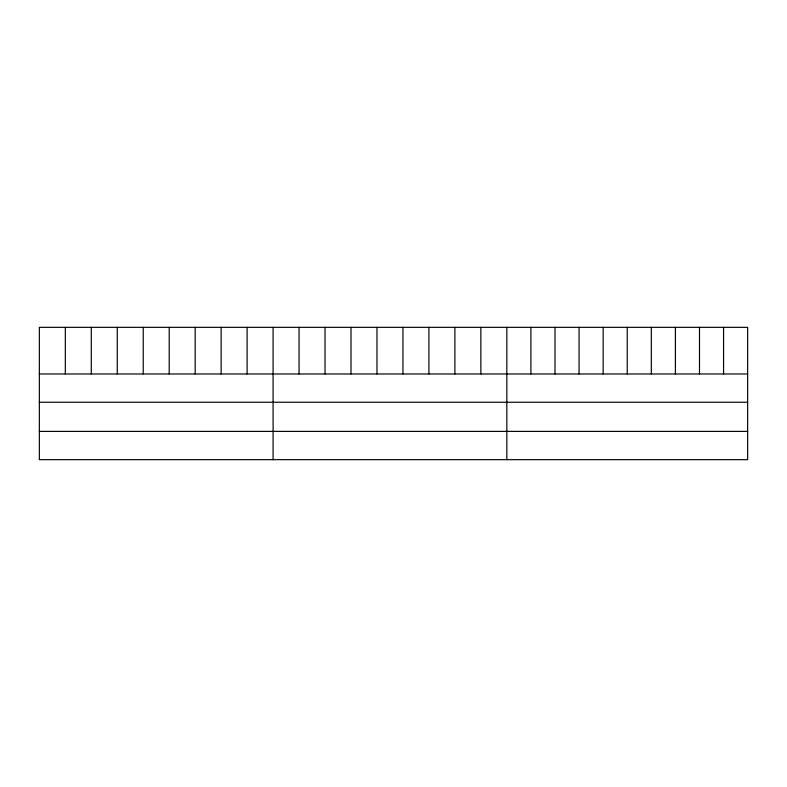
<?xml version="1.0" encoding="UTF-8"?>
<svg xmlns="http://www.w3.org/2000/svg" width="787" height="787" viewBox="0 0 787 787"><rect width="100%" height="100%" fill="white"/><g stroke="black" fill="none" stroke-linecap="round" stroke-linejoin="round"><path stroke-width="1.18" d="M747.65 373.973L747.65 459.667L39.35 459.667L39.35 327.333L747.65 327.333L747.65 373.973L39.35 373.973M39.35 402.246L747.65 402.246M39.35 431.384L747.65 431.384M723.568 327.333L723.568 373.973M699.486 327.333L699.486 373.973M675.403 327.333L675.403 373.973M651.321 327.333L651.321 373.973M627.239 327.333L627.239 373.973M603.157 327.333L603.157 373.973M579.075 327.333L579.075 373.973M554.992 327.333L554.992 373.973M530.91 327.333L530.91 373.973M506.828 327.333L506.828 459.667M480.857 327.333L480.857 373.973M454.886 327.333L454.886 373.973M428.915 327.333L428.915 373.973M402.944 327.333L402.944 373.973M376.973 327.333L376.973 373.973M351.002 327.333L351.002 373.973M325.031 327.333L325.031 373.973M299.06 327.333L299.06 373.973M273.089 327.333L273.089 459.667M247.118 327.333L247.118 373.973M221.147 327.333L221.147 373.973M195.176 327.333L195.176 373.973M169.205 327.333L169.205 373.973M143.234 327.333L143.234 373.973M117.263 327.333L117.263 373.973M91.292 327.333L91.292 373.973M65.321 327.333L65.321 373.973"/></g></svg>
